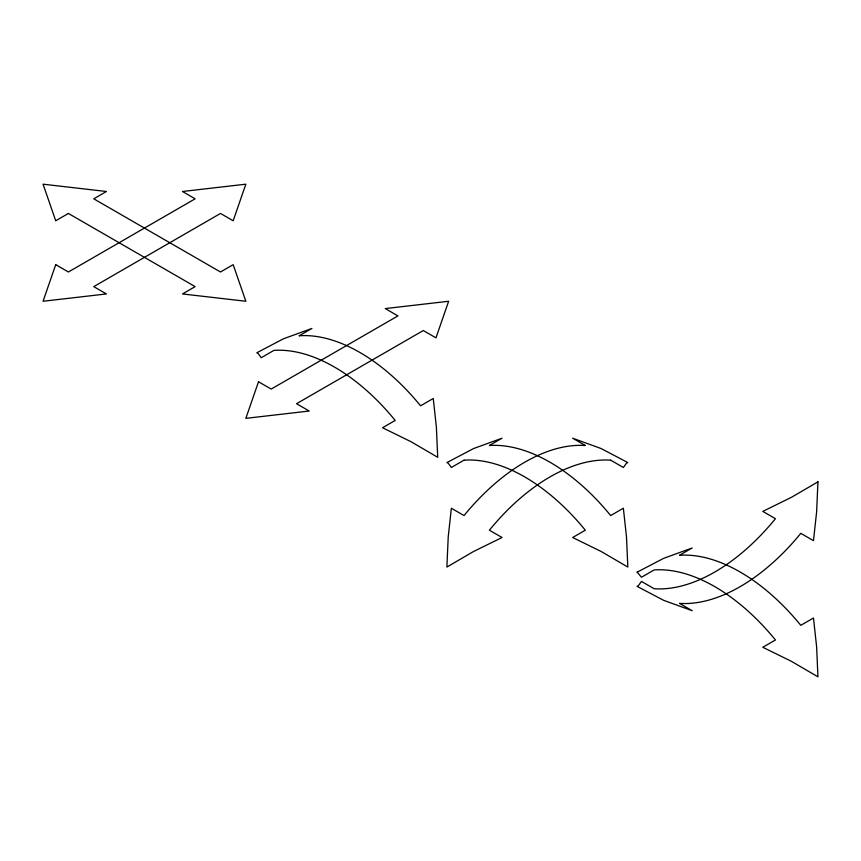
<?xml version="1.0" encoding="UTF-8"?>
<svg xmlns="http://www.w3.org/2000/svg" width="861" height="861" viewBox="0 0 861 861"><rect width="100%" height="100%" fill="white"/><g stroke="black" fill="none" stroke-linecap="round" stroke-linejoin="round"><path stroke-width="1.29" d="M299.262 335.758L311.94 328.439L283.452 338.793L256.761 352.816L258.106 353.43L261.238 357.713L273.916 350.395A175.375 101.254 60 0 1 395.21 420.437L382.542 427.745L411.02 441.715L437.711 457.288L436.376 427.078L433.244 398.482L420.566 405.8A175.375 101.254 60 0 0 299.262 335.768M464.036 460.161L451.358 467.48L448.226 463.196L446.881 462.583L473.572 448.559L502.06 438.206L489.382 445.524A175.375 101.254 60 0 1 610.675 515.567L623.353 508.238L626.496 536.844L627.83 567.055L601.139 551.481L572.662 537.512L585.329 530.193A175.375 101.254 60 0 0 464.036 460.172M610.686 460.161L623.353 467.48L626.496 463.196L627.83 462.583L601.139 448.559L572.662 438.206L585.329 445.524A175.375 101.254 -60 0 0 464.036 515.567L451.358 508.238L448.226 536.844L446.881 567.055L473.572 551.481L502.06 537.512L489.382 530.193A175.375 101.254 -60 0 1 610.675 460.172M817.95 481.848L816.605 512.058L813.473 540.654L800.805 533.346A175.375 101.254 -60 0 1 679.501 603.367L692.179 610.697L663.691 600.343L637 586.319L638.345 585.706L641.477 581.423L654.156 588.741A175.375 101.254 -60 0 0 775.449 518.699L762.781 511.391L791.259 497.421L817.95 481.848M55.728 264.671L43.05 301.264L106.42 293.945L93.752 286.627L220.491 213.453L233.17 220.771L245.848 184.179L182.467 191.497L195.146 198.816L68.396 271.99L55.728 264.671M258.515 381.757L245.848 418.349L309.217 411.031L296.539 403.712L423.289 330.538L435.957 337.856L448.635 301.264L385.265 308.582L397.933 315.901L271.193 389.075L258.515 381.757M637.151 572.167L663.691 558.326L692.179 547.973L679.501 555.291A175.375 101.254 60 0 1 800.795 625.323L813.473 618.004L816.605 646.611L817.95 676.821L791.259 661.237L762.781 647.278L775.449 639.96A175.375 101.254 60 0 0 654.156 569.939L641.477 577.247L637.151 572.167M68.396 213.453L55.728 220.771L43.05 184.179L106.42 191.497L93.752 198.816L220.491 271.99L233.17 264.671L245.848 301.264L182.467 293.945L195.146 286.627L68.396 213.453"/></g></svg>
